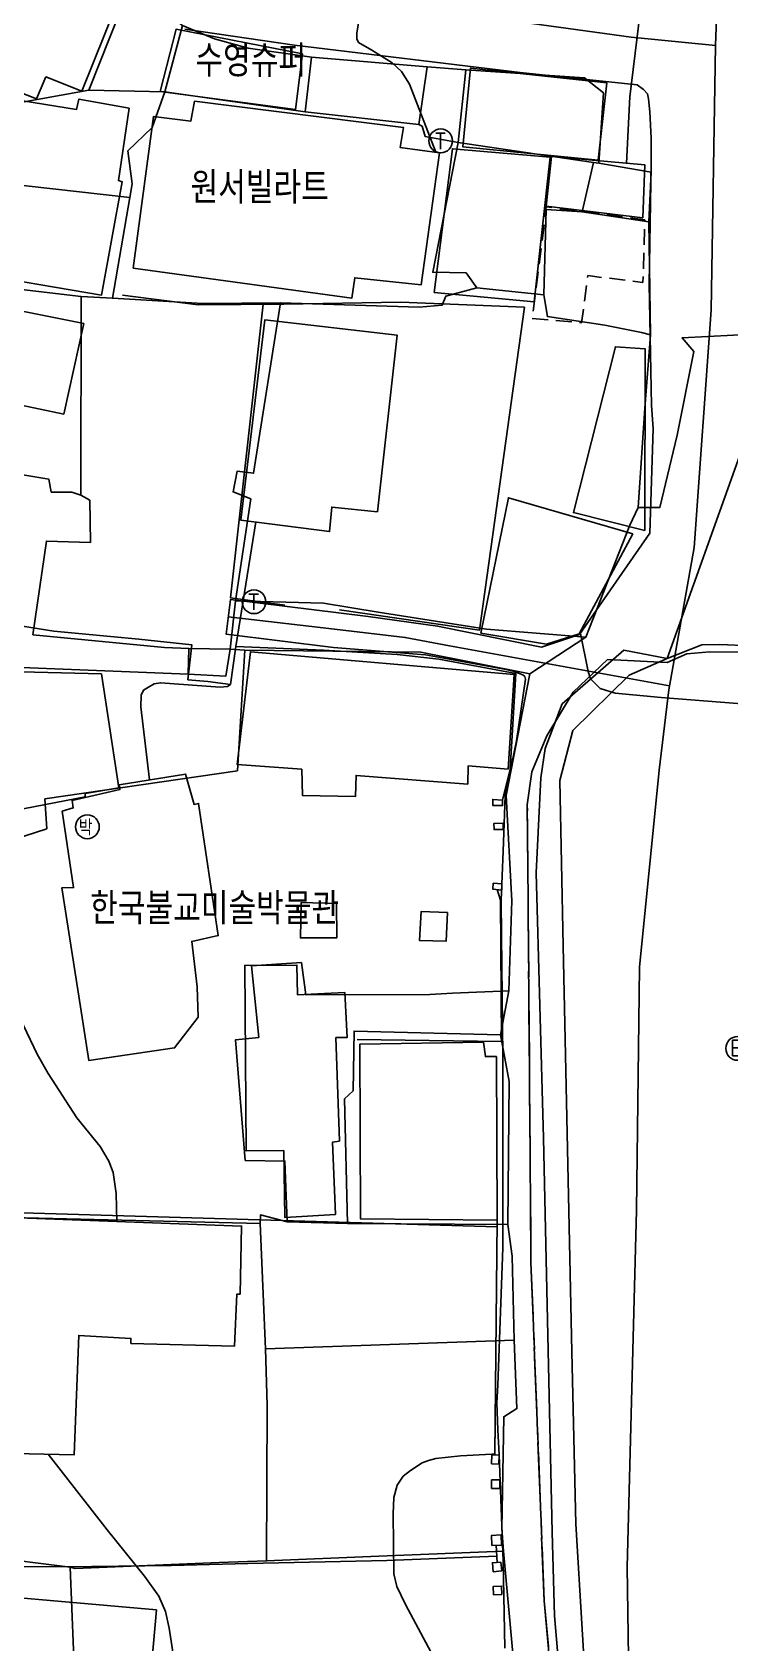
# Model space of a CAD drawing. Header units: feet. Extents: x 197796 to 199821, y 552499 to 555392.
# Drawn here: x 199014.2 to 199058.2, y 553423 to 553524.7 of the extents above; entities that cross this region are included whole.
import ezdxf

# ---------------------------------------------------------------- set-up
doc = ezdxf.new("R2010")
doc.units = ezdxf.units.FT
doc.header["$MEASUREMENT"] = 0
doc.linetypes.add('ANYANG11', pattern=[1.5, 1, -0.5])
doc.linetypes.add('JEON', pattern=[12, 4, -0.5, 1, -0.5, 4, -0.5, 1, -0.5])
for name, color, linetype in [('AA200', 7, 'CONTINUOUS'), ('AAA001', 7, 'CONTINUOUS'), ('AAA002', 7, 'CONTINUOUS'), ('AAA007', 7, 'ANYANG11'), ('AAA008', 7, 'CONTINUOUS'), ('AAB125', 7, 'CONTINUOUS'), ('AAC001', 7, 'CONTINUOUS'), ('AD002', 7, 'CONTINUOUS'), ('AD0022', 1, 'CONTINUOUS'), ('AZ020', 7, 'CONTINUOUS'), ('AZ0202', 7, 'CONTINUOUS'), ('AZ0203', 7, 'CONTINUOUS'), ('CAA001', 7, 'CONTINUOUS'), ('CAA002', 30, 'CONTINUOUS'), ('EA0018', 7, 'JEON'), ('EA0118', 7, 'JEON'), ('wipco_image', 2, 'CONTINUOUS'), ('wipco_지적', 20, 'CONTINUOUS'), ('ZC002', 7, 'CONTINUOUS')]:
    doc.layers.add(name, color=color, linetype=linetype)
doc.styles.add('GHS', font='ROMANS', dxfattribs={"bigfont": 'NGSW.shx'})
doc.styles.add('NGSW', font='ROMANS.shx', dxfattribs={"bigfont": 'NGSW.shx'})
picture_1 = doc.add_image_def('image1.jpg', size_in_pixel=(8269, 5907))

# ---------------------------------------------------------------- blocks, each defined once
blk = doc.blocks.new('AZ0203')
at = {"layer": 'AZ0203'}
blk.add_circle((0, 0), 0.75, dxfattribs=at)
at = {"layer": 'AZ0203', "style": 'GHS'}
blk.add_text('T', height=1, dxfattribs=at).set_placement((-0.36, -0.52))
blk = doc.blocks.new('AZ0202')
at = {"layer": 'AZ0202'}
blk.add_circle((0, 0), 0.75, dxfattribs=at)
at = {"layer": 'AZ0202', "style": 'GHS'}
blk.add_text('E', height=1, dxfattribs=at).set_placement((-0.5, -0.48))
blk = doc.blocks.new('AAB125')
at = {"layer": 'AAB125'}
blk.add_circle((0, 0), 0.75, dxfattribs=at)
at = {"layer": 'AAB125', "style": 'GHS'}
blk.add_text('박', height=1, dxfattribs=at).set_placement((-0.54, -0.55))

msp = doc.modelspace()

# ---------------------------------------------------------------- linework, layer by layer
at = {"layer": 'AA200', "color": 255, "flags": 128}
for points in [[(199043.88, 553476.23), (199043.88, 553475.88), (199043.27, 553475.88), (199043.26, 553476.27)], [(199043.91, 553474.77), (199043.91, 553474.36), (199043.34, 553474.36), (199043.33, 553474.75)], [(199043.82, 553470.54), (199043.82, 553470.94), (199043.29, 553470.98), (199043.27, 553470.6)], [(199043.64, 553434.3), (199043.66, 553434.87), (199043.2, 553434.89), (199043.18, 553434.32)], [(199043.7, 553432.77), (199043.7, 553433.31), (199043.18, 553433.3), (199043.18, 553432.77)], [(199043.78, 553429.83), (199043.81, 553429.19), (199043.2, 553429.17), (199043.18, 553429.8)], [(199043.77, 553428.12), (199043.82, 553427.56), (199043.29, 553427.51), (199043.24, 553428.07)], [(199043.84, 553426.06), (199043.81, 553426.6), (199043.29, 553426.58), (199043.3, 553426.05)]]:
    msp.add_lwpolyline(points, close=True, dxfattribs=at)
at = {"layer": 'AAA001', "color": 255, "flags": 128}
for points in [[(199020.29, 553528.43), (199012.78, 553531.46), (199011.47, 553531), (199008.33, 553522.9), (199014.44, 553520.5), (199015.04, 553521.89), (199017.3, 553520.98)], [(199049.92, 553516.64), (199050.46, 553521.52), (199041.85, 553522.45), (199041.36, 553517.48)], [(199020.3, 553519.91), (199017.13, 553520.49), (199016.98, 553519.83), (199012.94, 553520.49), (199012.44, 553517.79), (199011.96, 553517.88), (199011.48, 553514.95), (199010.83, 553515.08), (199009.87, 553509.58), (199018.56, 553508.11), (199019.86, 553515.27), (199019.62, 553515.34)], [(199045.88, 553507.69), (199039.56, 553508.28), (199040.71, 553517.35), (199046.88, 553516.83)], [(199008.36, 553502.24), (199009.6, 553507.88), (199017.43, 553506.31), (199016.17, 553500.6)], [(199035.98, 553494.42), (199033.09, 553494.73), (199032.95, 553493.18), (199027.34, 553493.91), (199028.86, 553506.54), (199037.23, 553505.58)], [(199010.48, 553449.96), (199009.81, 553449.94), (199009.2, 553449.67), (199008.92, 553449.24), (199008.8, 553448.78), (199008.29, 553435.07), (199016.83, 553434.89), (199017.12, 553442.43), (199020.41, 553442.24), (199020.41, 553441.92), (199026.94, 553441.74), (199027.1, 553445.04), (199027.3, 553445.04), (199027.4, 553449.33)], [(199022.02, 553425.11), (199021.06, 553414.24), (199006.59, 553415.68), (199006.68, 553417.28), (199005.82, 553417.41), (199006.66, 553426.44)]]:
    msp.add_lwpolyline(points, close=True, dxfattribs=at)
at = {"layer": 'AAA002', "color": 255, "flags": 128}
msp.add_lwpolyline([(199020.55, 553509.81), (199034.36, 553507.92), (199034.54, 553509.21), (199038.74, 553508.77), (199039.9, 553517.1), (199037.41, 553517.44), (199037.62, 553518.7), (199024.42, 553520.35), (199024.2, 553519.1), (199021.83, 553519.38)], close=True, dxfattribs=at)
at = {"layer": 'AAA007', "color": 255, "flags": 128}
msp.add_lwpolyline([(199045.75, 553506.64), (199048.87, 553506.37), (199049.26, 553509.34), (199052.74, 553508.91), (199052.86, 553512.86), (199046.64, 553513.68)], close=True, dxfattribs=at)
at = {"layer": 'AAA008', "color": 255, "flags": 128}
for points in [[(199022.25, 553520.97), (199023.26, 553524.9), (199031.24, 553523.34), (199030.81, 553519.82)], [(199052.73, 553512.98), (199052.86, 553516.34), (199046.96, 553516.87), (199046.62, 553513.73)], [(199052.85, 553493.24), (199048.35, 553494.38), (199051, 553504.85), (199052.89, 553504.71)], [(199052.1, 553493.03), (199044.25, 553495.32), (199042.51, 553486.77), (199046.65, 553486.08), (199048.71, 553486.73)], [(199044.24, 553478.19), (199044.61, 553484.16), (199027.95, 553485.59), (199027.11, 553478.48), (199031.2, 553478.17), (199031.24, 553476.52), (199034.59, 553476.45), (199034.63, 553477.78), (199041.68, 553477.24), (199041.71, 553478.4)], [(199019.65, 553477), (199018.55, 553484.19), (199005.87, 553484.52), (199007.82, 553474.57), (199017.53, 553476.43), (199017.52, 553476.65)], [(199016.06, 553475.53), (199016.77, 553475.73), (199016.7, 553476.21), (199019.72, 553476.89), (199019.67, 553477.2), (199023.86, 553477.87), (199024.4, 553475.95), (199024.68, 553476.02), (199025.92, 553467.67), (199024.25, 553467.3), (199024.6, 553464.44), (199024.65, 553462.53), (199023.17, 553460.58), (199017.76, 553459.78), (199017.22, 553463.17), (199016.05, 553470.69), (199016.79, 553470.7)], [(199033.92, 553464.07), (199034.07, 553461.24), (199033.35, 553461.23), (199033.57, 553454.7), (199033.14, 553454.63), (199033.32, 553450.07), (199030.13, 553449.87), (199030.06, 553454.1), (199027.69, 553454.08), (199027.6, 553465.79), (199030.89, 553465.81), (199030.93, 553463.93)], [(199043.54, 553449.71), (199034.91, 553449.78), (199034.87, 553460.82), (199042.67, 553460.94), (199042.79, 553460.03), (199043.49, 553460.03)]]:
    msp.add_lwpolyline(points, close=True, dxfattribs=at)
at = {"layer": 'AAC001', "color": 255, "flags": 128}
for points in [[(199019.88, 553508.11), (199024.66, 553507.5), (199030.06, 553507.53), (199037.45, 553507.66), (199045.26, 553507.34), (199042.43, 553486.96), (199033.57, 553488.25)], [(199030.13, 553488.53), (199026.7, 553489), (199028.76, 553507.53)], [(199003.54, 553488.8), (199015.55, 553486.9), (199020.9, 553486.39), (199024.25, 553486.04), (199024.01, 553483.83), (199025.26, 553483.72), (199026.69, 553483.53), (199027.03, 553485.92), (199032.58, 553485.69), (199037.23, 553485.42), (199039.85, 553485.12), (199044.71, 553484.21), (199044.35, 553478.18), (199043.88, 553476.23)], [(199043.53, 553470.58), (199043.74, 553469.91), (199043.8, 553460.99)], [(199043.8, 553460.99), (199034.69, 553461.12)], [(199011.37, 553450.23), (199043.54, 553449.28)], [(199043.54, 553449.71), (199043.39, 553434.89)], [(199027.79, 553428.03), (199036.57, 553428.21), (199043.51, 553428.48)], [(199043.47, 553429.18), (199043.53, 553428.1)], [(199027.79, 553428.03), (199022.98, 553427.91), (199021.29, 553427.87), (199017.95, 553427.83), (199013.52, 553427.81), (199006.28, 553427.75), (199005.61, 553427.75), (199005.27, 553422.18), (199005.12, 553416.18), (199005.09, 553414.96)]]:
    msp.add_lwpolyline(points, dxfattribs=at)
at = {"layer": 'AD002', "color": 255, "flags": 128}
for points in [[(199051.7, 553383.2), (199051.46, 553388.19), (199051.79, 553399.34), (199052.04, 553407.86), (199051.75, 553427.79), (199052.33, 553450.33), (199052.52, 553465.67), (199053.77, 553478.11), (199054.37, 553483.19), (199055.98, 553492.18), (199057.04, 553507.15), (199057.33, 553523.87), (199058.05, 553543.61)], [(199036.55, 553526.52), (199052, 553524.4), (199057.33, 553523.87)], [(199026.56, 553487.8), (199032.2, 553487.15), (199037.73, 553486.5), (199040.53, 553485.96), (199054.42, 553483.45)]]:
    msp.add_lwpolyline(points, dxfattribs=at)
at = {"layer": 'AD0022', "color": 255, "flags": 128}
msp.add_lwpolyline([(199044.03, 553422.69), (199043.92, 553428.18), (199043.67, 553434.88), (199043.57, 553436.47), (199043.52, 553438.18), (199043.57, 553439.29), (199043.9, 553447.95), (199043.9, 553460.05), (199043.81, 553467.69), (199043.79, 553469.89), (199043.92, 553473.01), (199044.04, 553476.5), (199044.75, 553479.97), (199045.32, 553483.86), (199045.28, 553484.03), (199045.15, 553484.13), (199044.6, 553484.35), (199044.1, 553484.48), (199039, 553485.39), (199033.21, 553485.87), (199026.42, 553486.71), (199026.69, 553488.89), (199035.4, 553487.82), (199039.77, 553487.21), (199046.33, 553485.89), (199048.73, 553486.69), (199053.18, 553493.09), (199053.38, 553499.69), (199053.29, 553501.14), (199053.14, 553508.81), (199053.27, 553516.51), (199053.25, 553518.03), (199053.17, 553519.69), (199053.09, 553520.51), (199053.02, 553520.82), (199052.77, 553521.1), (199052.37, 553521.38), (199044.98, 553522.17), (199030.73, 553523.89), (199023.81, 553524.91)], dxfattribs=at)
at = {"layer": 'AZ020', "color": 255, "flags": 128}
for points in [[(199033.39, 553469.69), (199033.41, 553467.52), (199031.11, 553467.52), (199031.16, 553469.77)], [(199040.41, 553469.12), (199038.73, 553469.19), (199038.64, 553467.36), (199040.32, 553467.33)]]:
    msp.add_lwpolyline(points, close=True, dxfattribs=at)
at = {"layer": 'CAA001', "color": 255, "elevation": 40, "flags": 128}
for points in [[(199052.76, 553527.79), (199052.47, 553525.11), (199051.92, 553520.64), (199051.71, 553516.44)], [(199048.78, 553486.86), (199049.29, 553484.34), (199049.42, 553483.89), (199050.03, 553483.28), (199050.98, 553482.98), (199053.9, 553482.71), (199058.71, 553482.33), (199060.8, 553482.29), (199061.03, 553482.18), (199061.1, 553481.95), (199061.1, 553479.64), (199060.88, 553444.48), (199059.09, 553383.45)]]:
    msp.add_lwpolyline(points, dxfattribs=at)
at = {"layer": 'CAA002', "color": 255, "flags": 128}
for points, elevation in [([(199035.62, 553530.3), (199034.68, 553524.68), (199034.68, 553524.3), (199034.79, 553524.07), (199035.62, 553523.58), (199036.23, 553523.2), (199036.91, 553522.78), (199037.49, 553522.23), (199037.99, 553521.43), (199039.66, 553517.13)], 41), ([(199028.3, 553493.79), (199027.03, 553485.92), (199026.69, 553483.53), (199026.51, 553483.4), (199026.04, 553483.36), (199022.27, 553483.64), (199021.88, 553483.56), (199021.52, 553483.36), (199021.21, 553483.17), (199021.05, 553482.85), (199021.03, 553482.12), (199021.58, 553477.51)], 41), ([(199010.75, 553475.13), (199013.62, 553461.99), (199014.49, 553460.19), (199015.19, 553458.97), (199017, 553456.17), (199018.46, 553454.36), (199019.01, 553453.42), (199019.28, 553452.71), (199019.48, 553451.38), (199019.51, 553449.62)], 42), ([(199043.54, 553449.71), (199043.39, 553434.93), (199043.19, 553434.92), (199041.23, 553434.83), (199039.67, 553434.65), (199039.19, 553434.53), (199038.8, 553434.38), (199038.07, 553433.9), (199037.61, 553433.54), (199037.23, 553432.98), (199037.01, 553432.19), (199036.96, 553431.17), (199037.02, 553427.37), (199037.19, 553426.58), (199037.74, 553425.44), (199039.68, 553421.81), (199040.19, 553421.1), (199040.86, 553420.18), (199043.13, 553416.2), (199043.81, 553414.69), (199044.23, 553413.29), (199044.33, 553412.53), (199044.38, 553407.79)], 41), ([(199015.19, 553434.92), (199018.9, 553430.15), (199021.26, 553427.22), (199022.17, 553425.96), (199022.6, 553424.99), (199022.82, 553423.95), (199023.16, 553421.75), (199023.41, 553416.7), (199023.51, 553410.36), (199023.12, 553405.48)], 42)]:
    msp.add_lwpolyline(points, dxfattribs=dict(at, elevation=elevation))
at = {"layer": 'EA0018', "color": 255}
msp.add_lwpolyline([(199073.48, 553532.69), (199073.99, 553505.26), (199073.9, 553485.35), (199071.18, 553485.42), (199066.83, 553485.64), (199066.13, 553485.52), (199060.95, 553485.56), (199056.96, 553485.59), (199055.52, 553485.47), (199054.26, 553484.92), (199050.51, 553485.11), (199048.34, 553483.05), (199046.67, 553480.29), (199045.73, 553478.01), (199045.44, 553475.93), (199045.67, 553447.04), (199046.5, 553425.67), (199049, 553398.89), (199051.64, 553383.2)], dxfattribs=at)
at = {"layer": 'EA0118', "color": 255}
msp.add_lwpolyline([(199051.64, 553383.2), (199049, 553398.89), (199046.5, 553425.67), (199045.67, 553447.04), (199045.44, 553475.93), (199045.73, 553478.01), (199046.67, 553480.29), (199048.34, 553483.05), (199050.51, 553485.11), (199054.26, 553484.92), (199055.52, 553485.47), (199056.96, 553485.59), (199060.95, 553485.56), (199066.13, 553485.52), (199066.83, 553485.64), (199071.18, 553485.42), (199073.9, 553485.35), (199073.99, 553505.26), (199073.48, 553532.69)], dxfattribs=at)
at = {"layer": 'wipco_지적', "color": 20}
for points in [[(199020.41, 553527.74), (199017.76, 553521.05), (199012.52, 553520.11), (199010.6, 553515.36), (199009.96, 553513.77), (199010.33, 553519.06), (199010.41, 553521.56), (199008.45, 553522.61), (199011.91, 553530.29), (199015.6, 553531.43), (199020.41, 553527.74)], [(199023.67, 553525.13), (199022.56, 553520.95), (199017.76, 553521.05), (199020.41, 553527.74), (199023.67, 553525.13)], [(199023.67, 553525.13), (199025.69, 553524.29), (199027.81, 553523.71), (199031.81, 553523.13), (199031.41, 553519.69), (199022.56, 553520.95), (199023.67, 553525.13)], [(199039.11, 553522.53), (199038.59, 553518.89), (199031.41, 553519.69), (199031.81, 553523.13), (199039.11, 553522.53)], [(199039.11, 553522.53), (199041.56, 553522.33), (199041.08, 553517.74), (199038.99, 553518.13), (199038.81, 553518.77), (199038.59, 553518.89), (199039.11, 553522.53)], [(199041.56, 553522.33), (199049.06, 553521.82), (199050.25, 553520.89), (199049.96, 553516.45), (199049.62, 553516.49), (199041.08, 553517.74), (199041.56, 553522.33)], [(199022.56, 553520.95), (199021.76, 553518.69), (199020.22, 553517.23), (199020.49, 553515.14), (199020.34, 553514.28), (199010.6, 553515.36), (199012.52, 553520.11), (199017.76, 553521.05), (199022.56, 553520.95)], [(199022.56, 553520.95), (199031.41, 553519.69), (199038.59, 553518.89), (199038.81, 553518.77), (199038.99, 553518.13), (199041.08, 553517.74), (199039.47, 553509.55), (199041.57, 553509.51), (199042.26, 553508.56), (199040.29, 553508.05), (199040.07, 553507.48), (199038.61, 553507.36), (199029.85, 553507.63), (199024.95, 553507.59), (199019.24, 553507.91), (199020.34, 553514.28), (199020.49, 553515.14), (199020.22, 553517.23), (199021.76, 553518.69), (199022.56, 553520.95)], [(199049.62, 553516.49), (199048.9, 553513.36), (199046.62, 553513.51), (199046.49, 553508.13), (199042.26, 553508.56), (199041.57, 553509.51), (199039.47, 553509.55), (199041.08, 553517.74), (199049.62, 553516.49)], [(199049.62, 553516.49), (199049.96, 553516.45), (199053.26, 553515.87), (199053.12, 553512.73), (199048.9, 553513.36), (199049.62, 553516.49)], [(199020.34, 553514.28), (199019.24, 553507.91), (199017.26, 553508.02), (199011.33, 553508.71), (199008.35, 553509.03), (199009.96, 553513.77), (199010.6, 553515.36), (199020.34, 553514.28)], [(199048.9, 553513.36), (199053.12, 553512.73), (199053.22, 553505.6), (199052.66, 553505.76), (199050.33, 553506.21), (199046.71, 553506.76), (199046.49, 553508.13), (199046.62, 553513.51), (199048.9, 553513.36)], [(199011.33, 553508.71), (199017.26, 553508.02), (199017.25, 553495.47), (199016.68, 553495.66), (199015.38, 553495.67), (199015.22, 553496.5), (199008.25, 553497.64), (199011.33, 553508.71)], [(199017.26, 553508.02), (199019.24, 553507.91), (199024.95, 553507.59), (199029.85, 553507.63), (199028.15, 553496.86), (199027.12, 553497), (199026.86, 553495.68), (199027.98, 553495.24), (199027.02, 553488.8), (199026.68, 553485.76), (199024.06, 553485.8), (199022.52, 553485.86), (199014.22, 553486.67), (199015.07, 553492.58), (199017.85, 553492.5), (199017.82, 553495.16), (199017.25, 553495.47), (199017.26, 553508.02)], [(199042.26, 553508.56), (199046.49, 553508.13), (199046.71, 553506.76), (199050.33, 553506.21), (199052.66, 553505.76), (199053.22, 553505.6), (199052.86, 553500.98), (199052.44, 553494.7), (199051.91, 553493.59), (199049.13, 553486.51), (199042.86, 553487.02), (199036.03, 553488.1), (199032.57, 553488.66), (199027.02, 553488.8), (199027.98, 553495.24), (199026.86, 553495.68), (199027.12, 553497), (199028.15, 553496.86), (199029.85, 553507.63), (199038.61, 553507.36), (199040.07, 553507.48), (199040.29, 553508.05), (199042.26, 553508.56)], [(199059.57, 553500.11), (199061.83, 553499.74), (199061.58, 553485.88), (199057.58, 553486.05), (199056.46, 553486.04), (199054.26, 553485.16), (199059.25, 553499.12), (199059.57, 553500.11)], [(199017.25, 553495.47), (199017.82, 553495.16), (199017.85, 553492.5), (199015.07, 553492.58), (199014.22, 553486.67), (199022.52, 553485.86), (199024.06, 553485.8), (199024.03, 553484.17), (199012.45, 553484.64), (199005.08, 553484.46), (199005.92, 553489.42), (199008.25, 553497.64), (199015.22, 553496.5), (199015.38, 553495.67), (199016.68, 553495.66), (199017.25, 553495.47)], [(199027.02, 553488.8), (199032.57, 553488.66), (199036.03, 553488.1), (199042.86, 553487.02), (199049.13, 553486.51), (199045.59, 553484.19), (199038.71, 553485.57), (199027.61, 553485.7), (199026.68, 553485.76), (199027.02, 553488.8)], [(199027.61, 553485.7), (199027.13, 553478.08), (199014.98, 553476.3), (199015.1, 553474.42), (199005.37, 553471.28), (199004.23, 553480), (199003.75, 553484.37), (199005.08, 553484.46), (199012.45, 553484.64), (199024.03, 553484.17), (199026.41, 553484.06), (199026.68, 553485.76), (199027.61, 553485.7)], [(199024.06, 553485.8), (199026.68, 553485.76), (199026.41, 553484.06), (199024.03, 553484.17), (199024.06, 553485.8)], [(199054.26, 553485.16), (199056.46, 553486.04), (199057.58, 553486.05), (199061.58, 553485.88), (199060.69, 553460.93), (199060.06, 553442), (199059.45, 553424.08), (199058.68, 553399.02), (199058.26, 553382.25), (199055.14, 553382.04), (199054.5, 553386.52), (199051.41, 553399.6), (199049.94, 553406.85), (199049.31, 553417.23), (199048.5, 553430.53), (199048.26, 553441.4), (199047.71, 553467.02), (199047.5, 553477.46), (199048.32, 553480.62), (199051.88, 553484.12), (199054.26, 553485.16)], [(199044.27, 553464.18), (199043.74, 553461.4), (199034.5, 553461.64), (199034.45, 553457.88), (199033.9, 553457.37), (199034.08, 553449.5), (199030.28, 553449.59), (199030.13, 553453.43), (199027.63, 553453.48), (199027.01, 553461.09), (199028.48, 553461.24), (199028.02, 553465.76), (199031.18, 553465.97), (199031.45, 553463.94), (199039.29, 553463.95), (199040.72, 553464.03), (199044.27, 553464.18)], [(199043.74, 553461.4), (199044.29, 553458.45), (199044.2, 553449.43), (199034.08, 553449.5), (199033.9, 553457.37), (199034.45, 553457.88), (199034.5, 553461.64), (199043.74, 553461.4)], [(199028.58, 553449.49), (199028.9, 553441.58), (199029.02, 553438.02), (199028.98, 553428.19), (199025.98, 553428.08), (199020.93, 553427.87), (199016.88, 553427.72), (199016.58, 553427.8), (199005.81, 553429.15), (199010.21, 553449.93), (199028.58, 553449.49)], [(199034.08, 553449.5), (199044.2, 553449.43), (199044.48, 553447.43), (199044.6, 553442.12), (199028.9, 553441.58), (199028.58, 553449.49), (199028.59, 553450.04), (199030.28, 553449.59), (199034.08, 553449.5)], [(199028.9, 553441.58), (199044.6, 553442.12), (199044.78, 553437.81), (199043.95, 553437.29), (199043.83, 553430.23), (199043.93, 553428.81), (199036.06, 553428.49), (199028.98, 553428.19), (199029.02, 553438.02), (199028.9, 553441.58)], [(199005.81, 553429.15), (199016.58, 553427.8), (199016.88, 553419.96), (199025.63, 553420.76), (199025.75, 553417.8), (199026.75, 553417.85), (199030.82, 553418.43), (199032.83, 553418.42), (199036.28, 553418.65), (199044.8, 553418.5), (199045.73, 553418.45), (199045.8, 553411.42), (199033.24, 553410.88), (199032.76, 553414.5), (199026.82, 553414.15), (199019.42, 553412.05), (199019.06, 553413.75), (199003.92, 553415.24), (199004.41, 553421.24), (199005.81, 553429.15)], [(199028.98, 553428.19), (199036.06, 553428.49), (199043.93, 553428.81), (199044.6, 553421.41), (199031.45, 553421.29), (199027.66, 553421.41), (199027.62, 553420.82), (199025.63, 553420.76), (199016.88, 553419.96), (199016.58, 553427.8), (199016.88, 553427.72), (199020.93, 553427.87), (199025.98, 553428.08), (199028.98, 553428.19)]]:
    msp.add_lwpolyline(points, close=True, dxfattribs=at)
for points in [[(199061.71, 553505.76), (199055.21, 553505.41), (199055.95, 553504.54), (199054.91, 553499.26), (199053.8, 553494.7), (199052.44, 553494.7), (199052.86, 553500.98), (199053.22, 553505.6), (199053.12, 553512.73), (199053.26, 553515.87), (199049.96, 553516.45), (199050.25, 553520.89), (199049.06, 553521.82), (199041.56, 553522.33), (199039.11, 553522.53), (199031.81, 553523.13), (199027.81, 553523.71), (199025.69, 553524.29), (199023.67, 553525.13)], [(199044.6, 553421.41), (199043.93, 553428.81), (199043.83, 553430.23), (199043.95, 553437.29), (199044.78, 553437.81), (199044.6, 553442.12), (199044.48, 553447.43), (199044.2, 553449.43), (199044.29, 553458.45), (199043.74, 553461.4), (199044.27, 553464.18), (199044.46, 553469.87), (199044.11, 553476.51), (199045.59, 553484.19), (199049.13, 553486.51), (199051.91, 553493.59), (199052.44, 553494.7), (199053.8, 553494.7), (199054.91, 553499.26), (199055.95, 553504.54), (199055.21, 553505.41), (199061.71, 553505.76)], [(199059.25, 553499.12), (199054.26, 553485.16), (199051.54, 553485.69), (199047.64, 553482.3), (199046.56, 553479.49), (199046.29, 553477.64), (199046, 553471.64), (199046.47, 553454.88), (199047, 553430.01), (199047.16, 553424.73), (199049.39, 553398.66), (199051.21, 553386.92), (199054.06, 553370.65), (199054.42, 553352.14), (199054.56, 553339.12), (199054.54, 553328.37), (199055.3, 553305.76)], [(199005.37, 553471.28), (199015.1, 553474.42), (199014.98, 553476.3), (199027.13, 553478.08), (199027.61, 553485.7), (199027.61, 553485.7), (199038.71, 553485.57), (199045.59, 553484.19), (199044.11, 553476.51), (199044.46, 553469.87), (199044.27, 553464.18), (199040.72, 553464.03), (199039.29, 553463.95), (199031.45, 553463.94), (199031.18, 553465.97), (199028.02, 553465.76), (199028.48, 553461.24), (199027.01, 553461.09), (199027.63, 553453.48), (199030.13, 553453.43), (199030.28, 553449.59), (199028.59, 553450.04), (199028.58, 553449.49), (199010.21, 553449.93)], [(199049.39, 553398.66), (199047.16, 553424.73), (199047, 553430.01), (199046.47, 553454.88), (199046, 553471.64), (199046.29, 553477.64), (199046.56, 553479.49), (199047.64, 553482.3), (199051.54, 553485.69), (199054.26, 553485.16), (199051.88, 553484.12), (199048.32, 553480.62), (199047.5, 553477.46), (199047.71, 553467.02), (199048.26, 553441.4), (199048.5, 553430.53), (199049.31, 553417.23)]]:
    msp.add_lwpolyline(points, dxfattribs=at)

# ---------------------------------------------------------------- block references
at = {"layer": 'AAB125', "color": 255}
msp.add_blockref('AAB125', (199017.66, 553474.54), dxfattribs=at)
at = {"layer": 'AZ0202', "color": 255}
msp.add_blockref('AZ0202', (199058.72, 553460.55), dxfattribs=at)
at = {"layer": 'AZ0203', "color": 255}
for p in [(199039.97, 553517.85), (199028.18, 553488.75)]:
    msp.add_blockref('AZ0203', p, dxfattribs=at)

# ---------------------------------------------------------------- texts
at = {"layer": 'ZC002', "style": 'NGSW'}
for s, p in [('수영슈퍼', (199024.48, 553521.9)), ('원서빌라트', (199024.17, 553513.89)), ('한국불교미술박물관', (199017.83, 553468.37))]:
    msp.add_text(s, height=2, dxfattribs=at).set_placement(p)

# ---------------------------------------------------------------- pictures from other files: only their frames are drawn
at = {"layer": 'wipco_image'}
image = msp.add_image(picture_1, insert=(198928.54, 553018.66), size_in_units=(698.97, 499.31), rotation=5.99868, dxfattribs=at)
image.dxf.flags = 7

doc.saveas('drawing.dxf')
